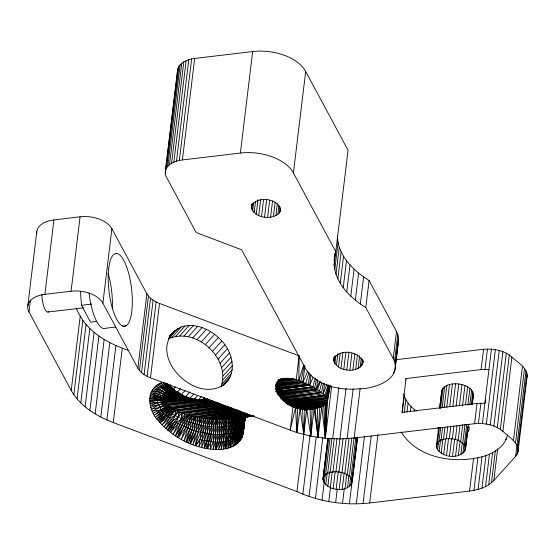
<?xml version="1.0" encoding="UTF-8"?>
<svg xmlns="http://www.w3.org/2000/svg" width="555" height="555" viewBox="0 0 555 555"><rect width="100%" height="100%" fill="white"/><g stroke="black" fill="none" stroke-linecap="round" stroke-linejoin="round"><path stroke-width="0.83" d="M246.031 413.704L205.912 418.692L204.372 448.156L213.786 419.413L213.245 449.418L221.341 419.566L221.181 449.418L227.966 448.246L228.535 440.982L228.306 419.143L221.181 449.418C197.413 450.5 173.833 438.748 158.515 420.891C147.602 410.374 145.008 387.633 162.559 382.416L175.373 391.941L168.477 384.358M239.351 417.547L239.309 429.695L237.915 442.98L233.551 446.06L227.966 448.246L233.079 432.671L235.757 417.873L235.826 431.63L234.779 445.346L239.226 417.52M252.997 415.979L226.551 419.316L221.285 441.96L218.684 449.557L219.329 442.03L219.371 419.587L250.298 415.452M252.13 415.945L223.117 419.531L223.554 449.148L229.923 418.963L230.394 447.455L233.079 432.671L232.954 418.477L253.503 416.042M223.582 405.268L177.336 411.165L172.959 420.419L167.52 429.986L174.638 421.495C191.503 431.436 212.093 437.264 231.588 433.108L231.484 418.741L225.261 448.856L224.914 419.427L219.329 442.03L216.061 449.557L217.324 442.023L223.117 419.531L234.404 418.192L234.494 432.178L233.551 446.06L237.998 417.991M165.237 173.646L177.538 70.207C178.953 62.424 187.75 59.309 194.673 58.455L252.664 51.553A42.118 24.76 6.9 0 1 305.687 71.47L348.089 150.301L334.124 265.165C335.886 283.869 350.628 298.146 365.794 307.546L393.217 358.523C403.325 379.44 374.348 388.909 358.745 388.847C339.702 390.595 316.815 385.968 305.722 368.936L241.654 249.805L197.164 232.927L195.818 231.9L165.647 175.616L165.237 173.646L165.654 170.205M177.517 72.164L177.538 70.207M209.873 419.129L202.325 440.066L198.718 446.74L200.105 439.511L207.896 418.914L206.633 448.579L215.715 419.511L215.375 449.522L217.324 442.023L217.622 419.566L211.06 441.6L207.521 448.745L208.902 441.315L209.873 419.129L247.565 414.03M30.442 299.984L28.992 311.966L71.234 390.498C80.204 406.357 96.716 416.181 113.275 422.577L296.953 491.557C319.52 501.942 345.002 505.709 369.658 502.969L469.579 491.085C478.382 489.94 487.554 487.137 493.818 480.519L515.588 456.404C524.433 446.275 508.852 437.09 502.899 431.339C495.136 424.846 484.473 422.73 474.587 423.715L354.139 438.041L339.924 438.936L325.334 438.304L327.512 399.135L324.98 395.285L319.576 390.956L309.69 385.212L298.819 380.473L299.138 355.873L159.493 303.432C154.533 301.483 149.614 298.541 146.881 293.803L111.895 228.75A25.273 14.853 6.9 0 0 80.08 216.804L53.911 219.919A25.273 14.853 6.9 0 0 36.755 233.613M227.085 406.121L181.762 412.989L181.631 418.858L180.035 424.547L175.283 435.772L188.603 415.202L232.878 408.535M229.971 447.621L230.179 440.559L234.404 418.192M253.85 415.966L226.551 419.316L226.822 441.336L225.816 448.759L228.535 440.982L231.497 425.99L231.726 418.706M331.647 386.12L325.334 438.304L310.814 436.168L296.807 432.588L297.605 408.189C273.344 403.02 264.985 369.484 298.819 380.473L303.745 364.781M247.676 414.245L211.774 419.282L210.435 449.148L213.182 441.808L219.371 419.587L251.97 415.508M223.117 419.531C204.358 419.42 183.795 417.131 168.359 405.552C160.298 399.51 169.747 391.698 176.726 391.615M221.008 386.655C231.116 358.322 195.637 326.278 168.415 338.938C173.354 333.881 177.225 326.618 185.037 325.993C189.234 325.279 193.515 325.48 197.677 326.333C207.022 328.477 215.43 333.86 221.806 340.964C232.878 352.425 237.935 374.757 222.978 385.239C192.675 404.193 145.091 352.557 177.787 328.56M111.895 228.75L102.89 303.176L137.876 368.229C140.609 372.967 145.521 375.908 150.488 377.851L296.807 432.588L300.13 408.785L305.042 409.41L303.724 434.551L300.13 408.785L297.605 408.189M472.243 404.255C472.791 399.003 475.309 392.038 469.905 388.354C466.713 385.864 462.78 384.546 458.812 383.977C452.582 383.255 443.05 384.296 441.558 391.726L439.615 407.793M305.042 409.41L306.755 409.472L310.814 436.168L314.123 408.875L318.043 437.423L319.805 407.446L325.216 404.623L327.401 401.889L290.549 405.823M244.672 417.346C245.844 425.546 240.107 430.569 233.079 432.671L231.83 446.893L235.764 424.852L236.194 417.762M239.739 417.409L239.316 423.34L236.055 444.486L237.068 431.034L237.034 417.513L235.764 424.852C214.334 430.354 190.871 424.755 172.085 413.746L166.958 415.868L159.41 421.953L165.661 414.689L172.154 408.376L217.636 402.618M243.361 412.698L203.928 418.421L201.666 447.538L211.774 419.282L249.542 414.398M219.322 427.017L219.87 419.594M238.13 418.026L238.234 430.389L237.235 443.556L241.134 416.701L239.122 441.766L237.915 442.98L241.973 417.034M242.077 417.041L240.225 440.406L239.122 441.766L242.674 417.304M242.806 417.304L241.016 439.234L240.225 440.406L243.388 416.715M243.506 416.701L241.696 437.992L241.016 439.234L243.895 417.11M244.554 417.11L242.271 436.695L244.033 417.089M244.464 417.221L242.417 436.348L241.696 437.992L244.318 417.263M244.984 416.909L242.417 436.348L244.845 416.777M241.73 411.97L198.079 417.457L186.071 441.884L189.956 428.925L192.28 416.174L185.876 427.294L181.18 439.366L194.167 416.625L192.044 429.667L188.325 442.918L199.973 417.797L198.412 431.617L195.2 445.616L200.105 439.511L201.944 418.137L243.68 412.344M242.313 416.805L239.323 441.516M245.137 416.992L242.882 434.863L243.694 426.684M243.95 424.145L244.124 422.459M245.074 416.826L243.208 433.316L245.227 416.743M244.977 418.061L243.319 432.512L245.157 417.332L244.651 421.55M244.332 422.653L243.451 430.881L245.15 417.089M244.512 421.009L244.547 418.234M245.039 412.927L203.928 418.421L192.897 444.798L196.276 431.02L198.079 417.457M244.172 423.618L244.915 417.076M245.109 417.089L244.477 421.009M517.954 452.172L527.25 375.458C526.05 365.794 515.519 361.187 509.323 354.916C503.989 351.447 497.71 349.685 491.411 349.137L482.399 423.562M241.98 427.336L243.201 417.027M236.59 444.104L238.234 430.389M241.814 437.777L243.277 425.553M27.771 306.089L36.776 231.664M28.992 311.966A25.273 14.853 6.9 0 1 44.906 294.337L53.911 219.919M102.89 303.176A25.273 14.853 6.9 0 0 71.075 291.222L80.08 216.804M71.234 390.498L80.239 316.072L76.139 308.448M73.843 394.758L82.855 320.332L80.239 316.072M77.041 398.913L86.053 324.488L82.855 320.332M80.801 402.93L89.813 328.504L86.053 324.488M85.095 406.78L94.1 332.362L89.813 328.504M89.889 410.436L98.894 336.018L94.1 332.362M95.141 413.87L104.146 339.452L98.894 336.018M100.823 417.055L109.828 342.629L104.146 339.452M106.879 419.962L115.884 345.543L109.828 342.629M113.275 422.577L122.28 348.151L115.884 345.543M137.876 368.229L146.881 293.803M139.416 370.504L148.421 296.086M165.258 171.696L177.988 68.314M141.504 372.662L150.509 298.236M165.702 169.795L166.576 167.985L178.856 66.496M166.576 167.985L167.846 166.285L180.132 64.796M144.085 374.632L153.097 300.206M167.846 166.285L169.511 164.731L181.79 63.242M169.511 164.731L171.53 163.343L183.809 61.862M147.11 376.38L156.115 301.955M171.53 163.343L173.868 162.157L186.147 60.668M173.868 162.157L176.49 161.186L188.769 59.697M150.488 377.851L159.493 303.432M176.49 161.186L179.348 160.444L191.628 58.955M179.348 160.444L182.394 159.944L194.673 58.455M182.394 159.944L240.384 153.041L252.664 51.553M251.297 207.383C254.689 194.77 280.913 198.066 280.344 211.351C274.246 221.736 250.361 218.309 251.609 204.823M251.595 205.6L251.803 203.886M251.644 209.221L252.365 203.241M252.608 211.025L253.642 202.485M254.162 212.718L255.508 201.618M256.237 214.223L257.992 199.703M258.727 215.479L260.69 199.252M261.544 216.429L263.604 199.349M264.548 217.026L266.719 199.099M267.614 217.255L269.681 200.175M270.611 217.102L272.574 200.875M273.4 216.568L275.155 202.048M275.87 215.68L277.313 203.727M277.902 214.48L279.04 205.086M279.415 213.016L280.143 207.036M280.344 211.351L280.657 208.791M334.124 265.165L334.651 256.167L335.81 251.79L293.408 172.952L305.687 71.47M293.005 406.524L290.133 430.291L295.537 407.537L296.807 432.588M299.138 355.873L296.259 379.648L276.556 382.242M304.889 365.849L302.926 382.062L275.627 385.385M301.698 409.285L319.805 407.446L312.125 409.195L306.755 409.472L303.724 434.551L302.572 409.174M310.904 375.18L309.69 385.212L276.348 390.026M296.953 491.557L303.883 434.239M302.857 494.137L310.002 435.106M278.034 393.911L316.523 389.006L317.661 379.634M334.089 260.635L335.005 253.025M334.769 269.723L338.044 242.66L337.385 235.84M309.038 496.441L316.183 437.416M336.011 274.288L339.285 247.225L338.044 242.66M304.868 409.847L315.143 408.716L318.043 437.423L321.761 406.662L300.38 408.993M282.113 399.551L323.322 393.759L324.564 383.505M337.842 278.825L341.117 251.762L339.285 247.225M340.25 283.307L343.524 256.243L341.117 251.762M315.448 498.452L322.802 437.722M363.123 360.653C362.006 375.825 330.94 371.899 333.985 356.782M333.916 361.999L334.637 356.081M343.226 287.705L346.5 260.642L343.524 256.243M334.887 363.802L335.914 355.346M336.441 365.495L337.877 353.653M357.649 437.056L352.258 481.657C348.63 493.763 325.743 491.14 322.913 479.471L327.894 438.304M322.913 479.471L327.984 438.235M323.253 481.31L323.981 475.302M323.211 477.682L324.134 476.023L328.699 438.284M346.75 291.999L350.025 264.936L346.5 260.642M322.046 500.166L324.224 482.205M324.224 483.114L325.265 474.532M338.508 367.001L340.146 353.466M324.134 476.023L325.646 474.56L330.01 438.54M325.778 484.799L327.235 472.798M325.646 474.56L327.686 473.36L331.834 439.054M341.006 368.256L342.948 352.189M332.646 438.811L338.862 387.48M327.845 486.312L329.615 471.729M350.795 296.155L354.069 269.092L350.025 264.936M327.686 473.36L330.149 472.471L334.2 439.026M343.816 369.207L345.862 352.286M330.343 487.567L332.313 471.271M328.789 501.567L330.551 487.019M330.149 472.471L332.945 471.937L336.989 438.492M346.82 369.803L348.97 352.043M355.332 300.144L358.606 273.081L354.069 269.092M333.153 488.511L335.234 471.362M332.945 471.937L335.942 471.785L346.029 388.465M349.893 370.032L351.939 353.119M336.157 489.115L338.342 471.105M352.258 481.657C351.433 475.462 344.398 472.874 339.008 472.007L343.052 438.561M335.629 502.636L337.287 488.948M360.348 303.953L363.622 276.889L358.606 273.081M352.883 369.88L354.832 353.812M339.23 489.344L341.304 472.194M342.012 472.61L346.16 438.304M347.104 438.679L353.112 389.062M355.679 369.346L357.42 354.971M342.22 489.191L344.197 472.895M344.822 473.561L349.081 438.401M358.148 368.458L359.682 355.776M365.794 307.546L369.068 280.483L363.622 276.889M342.518 503.378L344.28 488.837M345.016 488.657L346.778 474.074M360.181 367.257L361.305 357.954M347.319 474.816L351.78 437.937M361.693 365.794L362.512 359.029M347.486 487.769L348.935 475.76M362.623 364.129L363.032 360.75M349.386 476.322L354.055 437.728M354.139 438.041L360.139 388.424M349.518 486.568L350.663 477.133M350.94 478.015L355.817 437.708M351.031 485.105L351.759 479.104M351.912 479.818L356.997 437.791M349.414 503.787L357.489 437.062M356.268 503.85L364.441 436.272M363.025 503.579L371.205 436.001M369.658 502.969L377.941 434.53M393.217 358.523L396.492 331.46L369.068 280.483M394.522 361.534L397.796 334.471L396.492 331.46M393.703 373.362L393.911 371.67M395.229 364.559L398.504 337.495L397.796 334.471M394.82 370.518L397.477 348.533M397.685 346.84L398.095 343.455L397.54 344.877M395.333 367.57L398.608 340.506L398.504 337.495M488.948 369.436L481.136 369.588L406.066 378.517L401.973 412.344L477.043 403.416L485.014 403.277L485.944 399.988M402.202 412.941L404.248 396.027L403.672 393.856M404.331 412.289L405.865 399.6L404.248 396.027M406.988 412.4L408.119 403.103L405.865 399.6M410.36 411.553L410.971 406.482L408.119 403.103M414.19 411.387L414.398 409.694L410.971 406.482M439.74 408.466L441.988 389.86M440.601 408.438L443.056 388.139M468.191 427.121L465.603 448.502C461.975 460.615 439.088 457.993 436.258 446.324L438.623 427.426M436.605 448.162L437.222 443.029M436.258 446.324L437.479 442.876L439.345 427.475M442.155 407.772L444.715 386.627M437.569 449.966L438.61 441.412M437.479 442.876L438.998 441.412L440.649 427.725M444.229 407.384L446.893 385.392M439.123 451.652L440.573 439.678M438.998 441.412L441.031 440.212L442.585 427.378M441.197 453.164L442.848 439.477M446.74 407.315L449.501 384.476M441.031 440.212L443.5 439.324L444.95 427.343M443.688 454.42L445.554 439.019M449.682 406.76L452.443 383.928M443.5 439.324L446.289 438.79L447.739 426.816M446.498 455.364L448.572 438.256M452.825 406.586L455.586 383.755M446.289 438.79L449.286 438.637L450.736 426.656M449.508 455.967L451.576 438.859M456.148 405.962L458.812 383.977M465.603 448.502C464.785 442.314 457.743 439.726 452.353 438.859L453.907 426.032M452.575 456.196L454.642 439.088M459.422 405.719L461.982 384.573M455.357 439.463L457.015 425.775M455.572 456.043L457.535 439.789M458.166 440.413L460.033 425.012M462.509 405.83L464.965 385.538M458.361 455.509L460.123 440.968M460.664 441.669L462.738 424.561M465.492 404.567L467.643 386.807M460.83 454.621L462.28 442.647M462.731 443.174L465.014 424.353M467.858 405.268L469.905 388.354M462.863 453.421L464.001 444.007M464.285 444.867L466.769 424.339M469.918 404.47L471.653 390.096M464.375 451.957L465.208 445.11M465.256 446.671L467.74 426.143M465.305 450.292L467.789 429.764M471.292 404.657L472.825 391.969M472.145 404.047L473.373 393.897M474.587 423.715L477.043 403.416M481.136 369.588L483.592 349.289L491.411 349.137M469.579 491.085L473.512 458.576M478.445 423.451L480.901 403.152M484.994 369.325L487.45 349.026M473.949 490.398L477.883 457.889M478.098 489.413L482.031 456.904M486.36 424.048L495.372 349.622M481.976 488.136L485.909 455.627C495.365 452.159 505.418 445.554 507.464 434.988M490.231 424.894L499.236 350.469M485.528 486.589L489.461 454.08M493.901 426.08L502.906 351.655M488.712 484.786L492.646 452.283M497.294 427.572L506.299 353.153M491.487 482.753L495.421 450.251M493.818 480.519L497.655 448.87M500.319 429.341L509.323 354.916M502.899 431.339L511.904 356.914M505.952 439.796L506.153 438.103M513.444 440.795L522.456 366.369M515.498 442.939L524.503 368.513M515.588 456.404L517.038 444.43M516.996 445.2L526.008 370.782M517.059 454.365L526.931 373.113M527.25 375.458L526.369 379.211M243.437 429.216L243.749 426.753M243.957 425.109L244.269 422.646M235.133 445.138L237.068 431.034M232.996 425.65L234.037 418.283L239.156 417.679M228.299 426.517L229.368 419.039M215.437 426.899L216.505 419.545L250.638 415.154M238.796 410.7L196.081 417.041L194.146 430.368L189.789 443.563L196.276 431.02L201.944 418.137M221.327 404.304L175.845 410.429L175.005 415.535L164.023 426.871L169.809 418.186L174.534 409.756L166.958 415.868L160.173 422.861L168.345 417.041L175.845 410.429L220.356 403.707M333.576 360.16C337.204 348.054 360.091 350.677 362.921 362.346M398.219 342.719L398.608 340.506M224.858 426.857L226.204 419.351M330.315 385.829L327.686 400.176L289.842 404.997M231.955 407.835L185.058 414.141L181.936 425.505L177.357 437.104L190.427 415.702L187.902 428.127L184.003 440.878L196.081 417.041L240.599 411.13M323.329 383.165L321.623 392.413L281.704 398.83M309.995 374.361L308.067 384.407L275.592 389.187M330.114 385.704L327.512 399.135L288.031 404.678M231.497 425.99L232.954 418.477L253.607 416.056M316.35 379.481L314.699 387.924L277.118 393.335M329.76 385.6L327.117 398.129L287.83 404.158M304.223 365.585L300.872 381.236L275.946 383.935M211.434 426.587L213.051 419.379L249.764 414.911M185.058 414.141L178.183 423.562L173.028 434.246L186.827 414.682L183.885 426.413L178.398 437.749L185.876 427.294L188.603 415.202L234.134 409.104M329.365 385.656L326.687 397.38L285.665 402.659M193.015 422.993L194.625 416.736L238.927 410.409M241.03 416.715L239.316 423.34L235.764 424.852M328.713 385.496L325.903 396.305L285.7 402.07M321.775 382.735L319.576 390.956L279.38 396.596M277.042 392.642L312.847 386.884L315.323 377.962M172.022 387.432L170.489 386.731C164.717 388.202 158.314 391.865 157.426 398.289L149.593 398.573L165.147 399.919L187.465 397.123M204.608 448.211L206.731 440.968C214.459 442.273 222.548 442.654 230.179 440.559M328.185 384.539L324.98 395.285L284.812 401.633M308.969 372.537L305.701 383.283L275.689 387.362M207.355 426.101L209.533 419.101M203.234 425.428L205.565 418.657M320.36 381.528L317.46 389.582L279.172 395.777M323.322 393.759L326.895 384.067M189.075 421.744L191.281 415.931L237.665 409.923M199.106 424.582L201.652 418.095M205.912 418.692L195.2 445.616M316.523 389.006L319.396 381.909M186.875 442.273L192.044 429.667M472.513 397.602L473.262 395.798M313.069 377.393L309.69 385.212L275.544 389.804M190.601 443.889L196.276 431.02M307.824 371.094L302.926 382.062L275.474 385.267M405.393 379.842L406.066 378.517M228.667 406.662L181.762 412.989L174.638 421.495L169.365 431.492L176.379 422.542L181.631 418.858L182.297 413.197L230.145 407.384M185.273 420.364L188.076 415.064L232.6 408.459M175.657 436.036L181.936 425.505M195.742 445.811L200.105 439.511L206.731 440.968M168.207 430.576L174.638 421.495M172.085 413.746L175.026 410.034L219.523 403.534M169.809 418.186L168.345 417.041L161.984 424.832L169.809 418.186L175.005 415.535L178.675 411.748L178.204 417.242L176.379 422.542L170.545 432.428L178.183 423.562M166 428.696L172.959 420.419L178.204 417.242L179.751 412.212L225.212 405.809M467.053 433.053C469.523 430.964 470.023 427.079 467.955 424.547M169.324 336.233L172.078 333.18M169.754 336.129L174.714 330.634M168.838 337.385L169.941 336.163M171.877 337.385L181.249 327.006M175.671 336.372L185.037 325.993M179.716 335.914L189.088 325.535M183.955 336.032L193.327 325.653M188.305 336.712L197.677 326.333M192.689 337.946L202.055 327.568M197.025 339.709L206.398 329.33M201.243 341.977L210.616 331.599M205.267 344.704L214.632 334.325M206.703 398.726C193.175 402.014 179.105 395.528 169.663 385.982L170.767 384.761M209.02 347.846L218.386 337.468M173.257 389.305L175.463 386.863M212.433 351.343L221.806 340.964M177.156 392.246L180.458 388.583M215.458 355.131L224.824 344.752M181.284 394.751L185.141 390.477M218.025 359.14L227.397 348.762M185.571 396.769L189.976 391.885M220.099 363.31L229.472 352.931M189.942 398.275L193.799 394.001M221.639 367.556L231.012 357.177M194.319 399.239L197.622 395.576M222.617 371.808L231.99 361.43M198.621 399.635L201.375 396.582M223.02 375.985L232.392 365.606M202.769 399.461L204.427 397.63M222.839 380.015L232.205 369.637M222.069 383.831L231.442 373.453M221.292 386.745L230.11 376.977M223.27 385.649L228.23 380.154M186.633 396.645L165.175 399.191L149.566 400.224L157.384 400.474C158.119 406.732 162.414 411.824 166.958 415.868L173.299 409.077L158.043 420.281L164.453 413.503L171.093 407.696L213.751 401.3M153.312 413.066L169.192 406.253L162.303 411.095L155.636 416.978L171.093 407.696L214.91 401.799M158.515 420.891L172.973 408.889L218.476 402.868M207.736 398.913L167.638 404.824L154.408 415.022L170.094 406.968L163.337 412.303L156.774 418.602L172.154 408.376M157.003 418.935L164.453 413.503M162.303 411.095L169.643 406.635L212.544 400.717M191.295 398.261L165.654 401.959L158.57 405.094L151.522 409.153L159.778 407.481L167.638 404.824L208.722 399.343M485.896 455.634C457.147 464.618 418.082 459.311 401.126 431.998M150.849 407.266L165.987 402.652L196.061 398.879M188.416 397.706L165.258 400.793L157.773 402.75L150.315 405.434L158.57 405.094L166.458 403.388L159.778 407.481L152.347 411.102L161.366 409.888L168.359 405.552L210.234 400.259M165.147 399.919L157.384 400.474L149.677 401.917L157.773 402.75L192.169 398.809M281.607 398.726L321.623 392.413L280.4 397.311M279.255 395.479L317.46 389.582L278.076 394.265M275.266 386.537L303.342 382.249L275.918 385.51M287.837 404.033L327.117 398.129L285.88 403.034M284.202 401.334L324.98 395.285L282.946 400.287M275.904 386.218L303.342 382.249L275.849 385.774M207.591 398.761L167.402 404.588L159.778 407.481L166.625 403.645L198.239 399.364M284.118 401.182L324.98 395.285L283.751 400.668M276.307 392.101L312.847 386.884L275.821 391.289M190.344 398.185L149.926 403.651M280.594 398.233L321.623 392.413L280.372 397.651M286.97 403.749L327.117 398.129L286.879 403.312M278.332 394.938L317.46 389.582L277.451 394.758M165.654 401.959L192.134 398.462M275.544 388.542L308.067 384.407L275.558 388.271M286.692 378.337L280.698 379.086L286.692 378.337L280.712 379.12L283.272 378.815M277.986 380.591L292.527 378.753M277.5 381.34L294.58 379.19L277.445 381.583L294.58 379.19L277.41 381.229M278.499 379.96L290.508 378.468L278.575 380.043L290.508 378.468L280.192 379.689M275.884 391.497L312.847 386.884M280.844 379.273L288.558 378.323M304.195 409.784L306.755 409.472M44.906 294.337L71.075 291.222M80.44 291.458L81.467 305.278L91.693 304.064M47.834 312.049L83.902 307.754M96.508 321.449L90.541 322.157L81.467 305.278M115.939 327.02L105.998 328.199A36.644 11.343 83.2 0 1 89.05 293.137M122.572 326.229L125.881 325.834M395.84 359.73L483.592 349.289M281.489 378.912L284.923 378.503M177.524 391.892L174.097 392.295L160.742 383.172L171.772 393.086L165.001 388.798L157.509 384.983L170.732 393.523L159.056 384.032L172.896 392.662L177.198 392.149M154.685 387.293L168.9 394.48L179.223 393.252M276.55 383.13L298.819 380.473M185.065 396.18L165.348 398.379L157.897 396.221L151.043 392.447L166.278 396.693L181.672 394.862M167.638 404.824L209.79 399.815M171.093 407.696L216.665 402.271M175.845 410.429L222.846 404.852M181.762 412.989L229.86 407.273M188.603 415.202L235.896 409.59M289.828 405.372L327.665 400.87M196.081 417.041L241.578 411.644M294.684 407.19L326.479 403.409L325.334 438.304L321.761 406.662M203.928 418.421L245.879 413.44M297.126 408.806L323.725 405.643L325.334 438.304L326.909 402.833L291.611 406.211M211.774 419.282L249.514 414.793M303.467 409.396L319.805 407.446L302.725 409.278M219.371 419.587L252.56 415.688M305.722 409.833L315.143 408.716L304.841 409.895M226.551 419.316L254.28 416.063M294.74 407.127L326.479 403.409L291.368 406.537M297.216 408.757L323.725 405.643L296.287 408.244M240.863 417.478L244.276 417.076M245.983 416.874L248.55 416.569M250.256 416.368L253.67 415.966M305.75 409.826L315.143 408.716M280.046 379.474L281.76 379.273M177.461 391.754L174.887 392.052L168.998 387.168L164.78 382.45M179.3 392.85L169.844 393.939L163.843 389.45L156.087 386.037L167.402 395.542L152.611 389.714M162.559 382.416L172.896 392.662L178.037 392.08M181.374 394.438L166.784 396.103L153.617 388.417L161.782 390.887L168.616 394.64L179.764 393.495M303.46 409.306L319.805 407.446M303.842 409.715L317.495 408.161L318.043 437.423M240.488 417.277L242.202 417.076M245.636 416.687L247.35 416.486M249.923 416.194L251.644 415.993M294.317 407.578L325.882 404.04L325.334 438.304L325.216 404.623L295.288 407.786M178.183 392.503L171.294 393.266L165.001 388.798M163.843 389.45L168.9 394.48L180.084 393.238M297.272 408.549L323.725 405.643L297.265 408.327M180.479 393.974L167.603 395.368L161.782 390.887M183.76 395.701L165.681 397.595L151.751 391.053L160.097 392.503L166.278 396.693L182.588 394.924M292.867 407.044L326.479 403.409L293.005 406.718M172.896 392.662L178.03 392.114M275.377 384.948L302.926 382.062L276.182 384.671M168.9 394.48L180.104 393.342M166.278 396.693L182.546 395.111M157.384 400.474L165.258 400.793M449.286 438.637L452.353 438.859M335.942 471.785L339.008 472.007M165.681 397.595L150.044 395.396L165.175 399.191L149.753 396.957L157.606 397.234L165.348 398.379M150.474 393.89L157.897 396.221M122.28 348.151L128.753 350.587M414.398 409.694L416.375 411.206M166.125 383.318L174.853 390.151M167.18 383.977L170.489 386.731M166.958 415.868L168.345 417.041M168.998 387.168L174.097 392.295M167.513 383.547L169.663 385.982M437.687 427.475L438.547 429.39M48.84 311.584A13.48 4.169 83.2 0 1 44.282 307.838A13.48 4.169 83.2 0 1 41.916 294.4M108.065 273.247A36.644 11.343 83.2 0 1 112.311 308.795M240.384 153.041A42.118 24.76 6.9 0 1 293.408 172.952M312.125 409.195L310.814 436.168L310.12 409.382L305.826 409.895L312.125 409.195M171.349 419.316L165.73 428.446L172.959 420.419L171.349 419.316M280.386 379.877L278.672 380.078L280.386 379.877M108.718 268.426A36.644 11.343 83.2 0 0 122.932 326.076A36.644 11.343 83.2 0 0 129.1 275.1A36.644 11.343 83.2 0 0 108.718 268.426"/></g></svg>
